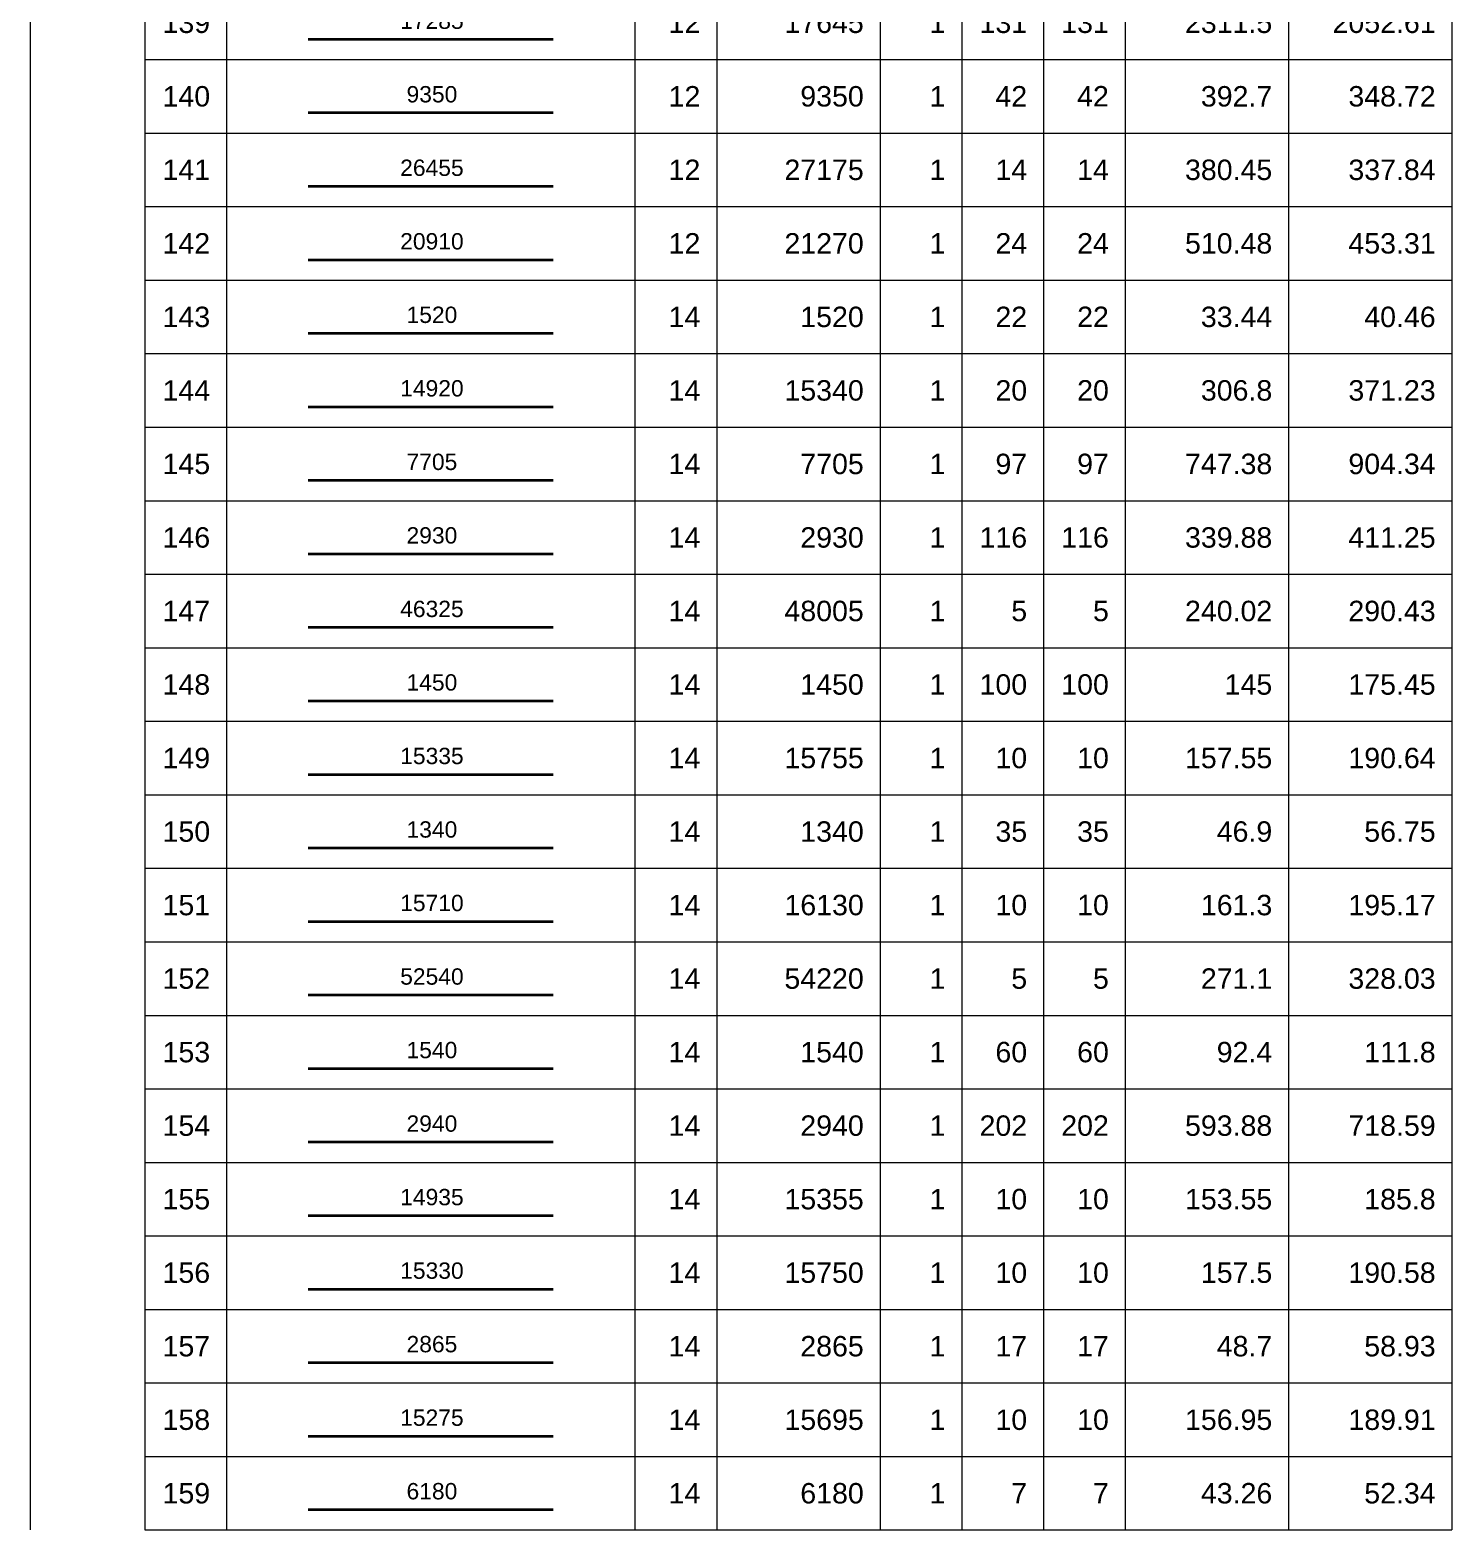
# Model space of a CAD drawing. Header units: millimetres. Extents: x -24156 to 1128921, y -12387 to 212709.
# Drawn here: x 1098288 to 1128921, y 28852 to 61168 of the extents above; entities that cross this region are included whole.
import ezdxf
from ezdxf.enums import TextEntityAlignment as Align

# ---------------------------------------------------------------- set-up
doc = ezdxf.new("R2010")
doc.units = ezdxf.units.MM
doc.header["$MEASUREMENT"] = 0
for name, color, linetype, lineweight in [('kata_net khung', 3, 'Continuous', 20), ('kata_text', 7, 'Continuous', 30), ('kata_thep chu', 1, 'Continuous', 35), ('NDC_FRAME', 7, 'Continuous', 20)]:
    doc.layers.add(name, color=color, linetype=linetype, lineweight=lineweight)
doc.styles.add('kata_text', font='arial.ttf', dxfattribs={"width": 0.8})

# ---------------------------------------------------------------- blocks, each defined once
blk = doc.blocks.new('dang01')
at = {"layer": 'kata_net khung'}
for p, q in [((0, 0), (0, -900)), ((1405, 0), (1405, -900)), ((2405, 0), (2405, -900)), ((7405, 0), (7405, -900)), ((8405, 0), (8405, -900)), ((10405, 0), (10405, -900)), ((11405, 0), (11405, -900)), ((12405, 0), (12405, -900)), ((13405, 0), (13405, -900)), ((15405, 0), (15405, -900)), ((17405, 0), (17405, -900)), ((1405, -900), (17405, -900))]:
    blk.add_line(p, q, dxfattribs=at)
at = {"layer": 'kata_thep chu'}
blk.add_line((3405, -650), (6405, -650), dxfattribs=at)
at = {"layer": 'kata_text', "style": 'kata_text'}
for p in [(2205, -450), (8205, -450), (10205, -450), (11205, -450), (12205, -450), (13205, -450), (15205, -450), (17205, -450)]:
    blk.add_attdef('D03', text='', height=250, dxfattribs=at).set_placement(p, align=Align.MIDDLE_RIGHT)
blk.add_attdef('00000000', text='', height=200, dxfattribs=at).set_placement((4920, -425), align=Align.MIDDLE_CENTER)

msp = doc.modelspace()

# ---------------------------------------------------------------- block references
at = {"layer": 'NDC_FRAME', "ltscale": 200}
ref = msp.add_blockref('dang01', (1098287.9, 62115.8), dxfattribs=dict(at, xscale=1.759999999999996, yscale=1.759999999999996, zscale=1.759999999999996))
ref.add_attrib('D03', '139', dxfattribs={"layer": 'kata_text', "height": 440, "style": 'kata_text'}).set_placement((1102169.2, 61323.8), align=Align.MIDDLE_RIGHT)
ref.add_attrib('00000000', '17285', dxfattribs={"layer": 'kata_text', "height": 352, "style": 'kata_text'}).set_placement((1106946.4, 61368.2), align=Align.MIDDLE_CENTER)
ref.add_attrib('D03', '12', dxfattribs={"layer": 'kata_text', "height": 440, "style": 'kata_text'}).set_placement((1112729.2, 61323.8), align=Align.MIDDLE_RIGHT)
ref.add_attrib('D03', '17645', dxfattribs={"layer": 'kata_text', "height": 440, "style": 'kata_text'}).set_placement((1116249.2, 61323.8), align=Align.MIDDLE_RIGHT)
ref.add_attrib('D03', '1', dxfattribs={"layer": 'kata_text', "height": 440, "style": 'kata_text'}).set_placement((1118009.2, 61323.8), align=Align.MIDDLE_RIGHT)
ref.add_attrib('D03', '131', dxfattribs={"layer": 'kata_text', "height": 440, "style": 'kata_text'}).set_placement((1119769.2, 61323.8), align=Align.MIDDLE_RIGHT)
ref.add_attrib('D03', '131', dxfattribs={"layer": 'kata_text', "height": 440, "style": 'kata_text'}).set_placement((1121529.2, 61324.4), align=Align.MIDDLE_RIGHT)
ref.add_attrib('D03', '2311.5', dxfattribs={"layer": 'kata_text', "height": 440, "style": 'kata_text'}).set_placement((1125049.2, 61323.8), align=Align.MIDDLE_RIGHT)
ref.add_attrib('D03', '2052.61', dxfattribs={"layer": 'kata_text', "height": 440, "style": 'kata_text'}).set_placement((1128569.2, 61323.8), align=Align.MIDDLE_RIGHT)
ref = msp.add_blockref('dang01', (1098287.9, 60531.8), dxfattribs=dict(at, xscale=1.759999999999996, yscale=1.759999999999996, zscale=1.759999999999996))
ref.add_attrib('D03', '140', dxfattribs={"layer": 'kata_text', "height": 440, "style": 'kata_text'}).set_placement((1102169.2, 59739.8), align=Align.MIDDLE_RIGHT)
ref.add_attrib('00000000', '9350', dxfattribs={"layer": 'kata_text', "height": 352, "style": 'kata_text'}).set_placement((1106946.4, 59784.2), align=Align.MIDDLE_CENTER)
ref.add_attrib('D03', '12', dxfattribs={"layer": 'kata_text', "height": 440, "style": 'kata_text'}).set_placement((1112729.2, 59739.8), align=Align.MIDDLE_RIGHT)
ref.add_attrib('D03', '9350', dxfattribs={"layer": 'kata_text', "height": 440, "style": 'kata_text'}).set_placement((1116249.2, 59739.8), align=Align.MIDDLE_RIGHT)
ref.add_attrib('D03', '1', dxfattribs={"layer": 'kata_text', "height": 440, "style": 'kata_text'}).set_placement((1118009.2, 59739.8), align=Align.MIDDLE_RIGHT)
ref.add_attrib('D03', '42', dxfattribs={"layer": 'kata_text', "height": 440, "style": 'kata_text'}).set_placement((1119769.2, 59739.8), align=Align.MIDDLE_RIGHT)
ref.add_attrib('D03', '42', dxfattribs={"layer": 'kata_text', "height": 440, "style": 'kata_text'}).set_placement((1121529.2, 59740.4), align=Align.MIDDLE_RIGHT)
ref.add_attrib('D03', '392.7', dxfattribs={"layer": 'kata_text', "height": 440, "style": 'kata_text'}).set_placement((1125049.2, 59739.8), align=Align.MIDDLE_RIGHT)
ref.add_attrib('D03', '348.72', dxfattribs={"layer": 'kata_text', "height": 440, "style": 'kata_text'}).set_placement((1128569.2, 59739.8), align=Align.MIDDLE_RIGHT)
ref = msp.add_blockref('dang01', (1098287.9, 58947.8), dxfattribs=dict(at, xscale=1.759999999999996, yscale=1.759999999999996, zscale=1.759999999999996))
ref.add_attrib('D03', '141', dxfattribs={"layer": 'kata_text', "height": 440, "style": 'kata_text'}).set_placement((1102169.2, 58155.8), align=Align.MIDDLE_RIGHT)
ref.add_attrib('00000000', '26455', dxfattribs={"layer": 'kata_text', "height": 352, "style": 'kata_text'}).set_placement((1106946.4, 58200.2), align=Align.MIDDLE_CENTER)
ref.add_attrib('D03', '12', dxfattribs={"layer": 'kata_text', "height": 440, "style": 'kata_text'}).set_placement((1112729.2, 58155.8), align=Align.MIDDLE_RIGHT)
ref.add_attrib('D03', '27175', dxfattribs={"layer": 'kata_text', "height": 440, "style": 'kata_text'}).set_placement((1116249.2, 58155.8), align=Align.MIDDLE_RIGHT)
ref.add_attrib('D03', '1', dxfattribs={"layer": 'kata_text', "height": 440, "style": 'kata_text'}).set_placement((1118009.2, 58155.8), align=Align.MIDDLE_RIGHT)
ref.add_attrib('D03', '14', dxfattribs={"layer": 'kata_text', "height": 440, "style": 'kata_text'}).set_placement((1119769.2, 58155.8), align=Align.MIDDLE_RIGHT)
ref.add_attrib('D03', '14', dxfattribs={"layer": 'kata_text', "height": 440, "style": 'kata_text'}).set_placement((1121529.2, 58156.4), align=Align.MIDDLE_RIGHT)
ref.add_attrib('D03', '380.45', dxfattribs={"layer": 'kata_text', "height": 440, "style": 'kata_text'}).set_placement((1125049.2, 58155.8), align=Align.MIDDLE_RIGHT)
ref.add_attrib('D03', '337.84', dxfattribs={"layer": 'kata_text', "height": 440, "style": 'kata_text'}).set_placement((1128569.2, 58155.8), align=Align.MIDDLE_RIGHT)
ref = msp.add_blockref('dang01', (1098287.9, 57363.8), dxfattribs=dict(at, xscale=1.759999999999996, yscale=1.759999999999996, zscale=1.759999999999996))
ref.add_attrib('D03', '142', dxfattribs={"layer": 'kata_text', "height": 440, "style": 'kata_text'}).set_placement((1102169.2, 56571.8), align=Align.MIDDLE_RIGHT)
ref.add_attrib('00000000', '20910', dxfattribs={"layer": 'kata_text', "height": 352, "style": 'kata_text'}).set_placement((1106946.4, 56616.2), align=Align.MIDDLE_CENTER)
ref.add_attrib('D03', '12', dxfattribs={"layer": 'kata_text', "height": 440, "style": 'kata_text'}).set_placement((1112729.2, 56571.8), align=Align.MIDDLE_RIGHT)
ref.add_attrib('D03', '21270', dxfattribs={"layer": 'kata_text', "height": 440, "style": 'kata_text'}).set_placement((1116249.2, 56571.8), align=Align.MIDDLE_RIGHT)
ref.add_attrib('D03', '1', dxfattribs={"layer": 'kata_text', "height": 440, "style": 'kata_text'}).set_placement((1118009.2, 56571.8), align=Align.MIDDLE_RIGHT)
ref.add_attrib('D03', '24', dxfattribs={"layer": 'kata_text', "height": 440, "style": 'kata_text'}).set_placement((1119769.2, 56571.8), align=Align.MIDDLE_RIGHT)
ref.add_attrib('D03', '24', dxfattribs={"layer": 'kata_text', "height": 440, "style": 'kata_text'}).set_placement((1121529.2, 56572.4), align=Align.MIDDLE_RIGHT)
ref.add_attrib('D03', '510.48', dxfattribs={"layer": 'kata_text', "height": 440, "style": 'kata_text'}).set_placement((1125049.2, 56571.8), align=Align.MIDDLE_RIGHT)
ref.add_attrib('D03', '453.31', dxfattribs={"layer": 'kata_text', "height": 440, "style": 'kata_text'}).set_placement((1128569.2, 56571.8), align=Align.MIDDLE_RIGHT)
ref = msp.add_blockref('dang01', (1098287.9, 55779.8), dxfattribs=dict(at, xscale=1.759999999999996, yscale=1.759999999999996, zscale=1.759999999999996))
ref.add_attrib('D03', '143', dxfattribs={"layer": 'kata_text', "height": 440, "style": 'kata_text'}).set_placement((1102169.2, 54987.8), align=Align.MIDDLE_RIGHT)
ref.add_attrib('00000000', '1520', dxfattribs={"layer": 'kata_text', "height": 352, "style": 'kata_text'}).set_placement((1106946.4, 55032.2), align=Align.MIDDLE_CENTER)
ref.add_attrib('D03', '14', dxfattribs={"layer": 'kata_text', "height": 440, "style": 'kata_text'}).set_placement((1112729.2, 54987.8), align=Align.MIDDLE_RIGHT)
ref.add_attrib('D03', '1520', dxfattribs={"layer": 'kata_text', "height": 440, "style": 'kata_text'}).set_placement((1116249.2, 54987.8), align=Align.MIDDLE_RIGHT)
ref.add_attrib('D03', '1', dxfattribs={"layer": 'kata_text', "height": 440, "style": 'kata_text'}).set_placement((1118009.2, 54987.8), align=Align.MIDDLE_RIGHT)
ref.add_attrib('D03', '22', dxfattribs={"layer": 'kata_text', "height": 440, "style": 'kata_text'}).set_placement((1119769.2, 54987.8), align=Align.MIDDLE_RIGHT)
ref.add_attrib('D03', '22', dxfattribs={"layer": 'kata_text', "height": 440, "style": 'kata_text'}).set_placement((1121529.2, 54988.4), align=Align.MIDDLE_RIGHT)
ref.add_attrib('D03', '33.44', dxfattribs={"layer": 'kata_text', "height": 440, "style": 'kata_text'}).set_placement((1125049.2, 54987.8), align=Align.MIDDLE_RIGHT)
ref.add_attrib('D03', '40.46', dxfattribs={"layer": 'kata_text', "height": 440, "style": 'kata_text'}).set_placement((1128569.2, 54987.8), align=Align.MIDDLE_RIGHT)
ref = msp.add_blockref('dang01', (1098287.9, 54195.8), dxfattribs=dict(at, xscale=1.759999999999996, yscale=1.759999999999996, zscale=1.759999999999996))
ref.add_attrib('D03', '144', dxfattribs={"layer": 'kata_text', "height": 440, "style": 'kata_text'}).set_placement((1102169.2, 53403.8), align=Align.MIDDLE_RIGHT)
ref.add_attrib('00000000', '14920', dxfattribs={"layer": 'kata_text', "height": 352, "style": 'kata_text'}).set_placement((1106946.4, 53448.2), align=Align.MIDDLE_CENTER)
ref.add_attrib('D03', '14', dxfattribs={"layer": 'kata_text', "height": 440, "style": 'kata_text'}).set_placement((1112729.2, 53403.8), align=Align.MIDDLE_RIGHT)
ref.add_attrib('D03', '15340', dxfattribs={"layer": 'kata_text', "height": 440, "style": 'kata_text'}).set_placement((1116249.2, 53403.8), align=Align.MIDDLE_RIGHT)
ref.add_attrib('D03', '1', dxfattribs={"layer": 'kata_text', "height": 440, "style": 'kata_text'}).set_placement((1118009.2, 53403.8), align=Align.MIDDLE_RIGHT)
ref.add_attrib('D03', '20', dxfattribs={"layer": 'kata_text', "height": 440, "style": 'kata_text'}).set_placement((1119769.2, 53403.8), align=Align.MIDDLE_RIGHT)
ref.add_attrib('D03', '20', dxfattribs={"layer": 'kata_text', "height": 440, "style": 'kata_text'}).set_placement((1121529.2, 53404.4), align=Align.MIDDLE_RIGHT)
ref.add_attrib('D03', '306.8', dxfattribs={"layer": 'kata_text', "height": 440, "style": 'kata_text'}).set_placement((1125049.2, 53403.8), align=Align.MIDDLE_RIGHT)
ref.add_attrib('D03', '371.23', dxfattribs={"layer": 'kata_text', "height": 440, "style": 'kata_text'}).set_placement((1128569.2, 53403.8), align=Align.MIDDLE_RIGHT)
ref = msp.add_blockref('dang01', (1098287.9, 52611.8), dxfattribs=dict(at, xscale=1.759999999999996, yscale=1.759999999999996, zscale=1.759999999999996))
ref.add_attrib('D03', '145', dxfattribs={"layer": 'kata_text', "height": 440, "style": 'kata_text'}).set_placement((1102169.2, 51819.8), align=Align.MIDDLE_RIGHT)
ref.add_attrib('00000000', '7705', dxfattribs={"layer": 'kata_text', "height": 352, "style": 'kata_text'}).set_placement((1106946.4, 51864.2), align=Align.MIDDLE_CENTER)
ref.add_attrib('D03', '14', dxfattribs={"layer": 'kata_text', "height": 440, "style": 'kata_text'}).set_placement((1112729.2, 51819.8), align=Align.MIDDLE_RIGHT)
ref.add_attrib('D03', '7705', dxfattribs={"layer": 'kata_text', "height": 440, "style": 'kata_text'}).set_placement((1116249.2, 51819.8), align=Align.MIDDLE_RIGHT)
ref.add_attrib('D03', '1', dxfattribs={"layer": 'kata_text', "height": 440, "style": 'kata_text'}).set_placement((1118009.2, 51819.8), align=Align.MIDDLE_RIGHT)
ref.add_attrib('D03', '97', dxfattribs={"layer": 'kata_text', "height": 440, "style": 'kata_text'}).set_placement((1119769.2, 51819.8), align=Align.MIDDLE_RIGHT)
ref.add_attrib('D03', '97', dxfattribs={"layer": 'kata_text', "height": 440, "style": 'kata_text'}).set_placement((1121529.2, 51820.4), align=Align.MIDDLE_RIGHT)
ref.add_attrib('D03', '747.38', dxfattribs={"layer": 'kata_text', "height": 440, "style": 'kata_text'}).set_placement((1125049.2, 51819.8), align=Align.MIDDLE_RIGHT)
ref.add_attrib('D03', '904.34', dxfattribs={"layer": 'kata_text', "height": 440, "style": 'kata_text'}).set_placement((1128569.2, 51819.8), align=Align.MIDDLE_RIGHT)
ref = msp.add_blockref('dang01', (1098287.9, 51027.8), dxfattribs=dict(at, xscale=1.759999999999996, yscale=1.759999999999996, zscale=1.759999999999996))
ref.add_attrib('D03', '146', dxfattribs={"layer": 'kata_text', "height": 440, "style": 'kata_text'}).set_placement((1102169.2, 50235.8), align=Align.MIDDLE_RIGHT)
ref.add_attrib('00000000', '2930', dxfattribs={"layer": 'kata_text', "height": 352, "style": 'kata_text'}).set_placement((1106946.4, 50280.2), align=Align.MIDDLE_CENTER)
ref.add_attrib('D03', '14', dxfattribs={"layer": 'kata_text', "height": 440, "style": 'kata_text'}).set_placement((1112729.2, 50235.8), align=Align.MIDDLE_RIGHT)
ref.add_attrib('D03', '2930', dxfattribs={"layer": 'kata_text', "height": 440, "style": 'kata_text'}).set_placement((1116249.2, 50235.8), align=Align.MIDDLE_RIGHT)
ref.add_attrib('D03', '1', dxfattribs={"layer": 'kata_text', "height": 440, "style": 'kata_text'}).set_placement((1118009.2, 50235.8), align=Align.MIDDLE_RIGHT)
ref.add_attrib('D03', '116', dxfattribs={"layer": 'kata_text', "height": 440, "style": 'kata_text'}).set_placement((1119769.2, 50235.8), align=Align.MIDDLE_RIGHT)
ref.add_attrib('D03', '116', dxfattribs={"layer": 'kata_text', "height": 440, "style": 'kata_text'}).set_placement((1121529.2, 50236.4), align=Align.MIDDLE_RIGHT)
ref.add_attrib('D03', '339.88', dxfattribs={"layer": 'kata_text', "height": 440, "style": 'kata_text'}).set_placement((1125049.2, 50235.8), align=Align.MIDDLE_RIGHT)
ref.add_attrib('D03', '411.25', dxfattribs={"layer": 'kata_text', "height": 440, "style": 'kata_text'}).set_placement((1128569.2, 50235.8), align=Align.MIDDLE_RIGHT)
ref = msp.add_blockref('dang01', (1098287.9, 49443.8), dxfattribs=dict(at, xscale=1.759999999999996, yscale=1.759999999999996, zscale=1.759999999999996))
ref.add_attrib('D03', '147', dxfattribs={"layer": 'kata_text', "height": 440, "style": 'kata_text'}).set_placement((1102169.2, 48651.8), align=Align.MIDDLE_RIGHT)
ref.add_attrib('00000000', '46325', dxfattribs={"layer": 'kata_text', "height": 352, "style": 'kata_text'}).set_placement((1106946.4, 48696.2), align=Align.MIDDLE_CENTER)
ref.add_attrib('D03', '14', dxfattribs={"layer": 'kata_text', "height": 440, "style": 'kata_text'}).set_placement((1112729.2, 48651.8), align=Align.MIDDLE_RIGHT)
ref.add_attrib('D03', '48005', dxfattribs={"layer": 'kata_text', "height": 440, "style": 'kata_text'}).set_placement((1116249.2, 48651.8), align=Align.MIDDLE_RIGHT)
ref.add_attrib('D03', '1', dxfattribs={"layer": 'kata_text', "height": 440, "style": 'kata_text'}).set_placement((1118009.2, 48651.8), align=Align.MIDDLE_RIGHT)
ref.add_attrib('D03', '5', dxfattribs={"layer": 'kata_text', "height": 440, "style": 'kata_text'}).set_placement((1119769.2, 48651.8), align=Align.MIDDLE_RIGHT)
ref.add_attrib('D03', '5', dxfattribs={"layer": 'kata_text', "height": 440, "style": 'kata_text'}).set_placement((1121529.2, 48652.4), align=Align.MIDDLE_RIGHT)
ref.add_attrib('D03', '240.02', dxfattribs={"layer": 'kata_text', "height": 440, "style": 'kata_text'}).set_placement((1125049.2, 48651.8), align=Align.MIDDLE_RIGHT)
ref.add_attrib('D03', '290.43', dxfattribs={"layer": 'kata_text', "height": 440, "style": 'kata_text'}).set_placement((1128569.2, 48651.8), align=Align.MIDDLE_RIGHT)
ref = msp.add_blockref('dang01', (1098287.9, 47859.8), dxfattribs=dict(at, xscale=1.759999999999996, yscale=1.759999999999996, zscale=1.759999999999996))
ref.add_attrib('D03', '148', dxfattribs={"layer": 'kata_text', "height": 440, "style": 'kata_text'}).set_placement((1102169.2, 47067.8), align=Align.MIDDLE_RIGHT)
ref.add_attrib('00000000', '1450', dxfattribs={"layer": 'kata_text', "height": 352, "style": 'kata_text'}).set_placement((1106946.4, 47112.2), align=Align.MIDDLE_CENTER)
ref.add_attrib('D03', '14', dxfattribs={"layer": 'kata_text', "height": 440, "style": 'kata_text'}).set_placement((1112729.2, 47067.8), align=Align.MIDDLE_RIGHT)
ref.add_attrib('D03', '1450', dxfattribs={"layer": 'kata_text', "height": 440, "style": 'kata_text'}).set_placement((1116249.2, 47067.8), align=Align.MIDDLE_RIGHT)
ref.add_attrib('D03', '1', dxfattribs={"layer": 'kata_text', "height": 440, "style": 'kata_text'}).set_placement((1118009.2, 47067.8), align=Align.MIDDLE_RIGHT)
ref.add_attrib('D03', '100', dxfattribs={"layer": 'kata_text', "height": 440, "style": 'kata_text'}).set_placement((1119769.2, 47067.8), align=Align.MIDDLE_RIGHT)
ref.add_attrib('D03', '100', dxfattribs={"layer": 'kata_text', "height": 440, "style": 'kata_text'}).set_placement((1121529.2, 47068.4), align=Align.MIDDLE_RIGHT)
ref.add_attrib('D03', '145', dxfattribs={"layer": 'kata_text', "height": 440, "style": 'kata_text'}).set_placement((1125049.2, 47067.8), align=Align.MIDDLE_RIGHT)
ref.add_attrib('D03', '175.45', dxfattribs={"layer": 'kata_text', "height": 440, "style": 'kata_text'}).set_placement((1128569.2, 47067.8), align=Align.MIDDLE_RIGHT)
ref = msp.add_blockref('dang01', (1098287.9, 46275.8), dxfattribs=dict(at, xscale=1.759999999999996, yscale=1.759999999999996, zscale=1.759999999999996))
ref.add_attrib('D03', '149', dxfattribs={"layer": 'kata_text', "height": 440, "style": 'kata_text'}).set_placement((1102169.2, 45483.8), align=Align.MIDDLE_RIGHT)
ref.add_attrib('00000000', '15335', dxfattribs={"layer": 'kata_text', "height": 352, "style": 'kata_text'}).set_placement((1106946.4, 45528.2), align=Align.MIDDLE_CENTER)
ref.add_attrib('D03', '14', dxfattribs={"layer": 'kata_text', "height": 440, "style": 'kata_text'}).set_placement((1112729.2, 45483.8), align=Align.MIDDLE_RIGHT)
ref.add_attrib('D03', '15755', dxfattribs={"layer": 'kata_text', "height": 440, "style": 'kata_text'}).set_placement((1116249.2, 45483.8), align=Align.MIDDLE_RIGHT)
ref.add_attrib('D03', '1', dxfattribs={"layer": 'kata_text', "height": 440, "style": 'kata_text'}).set_placement((1118009.2, 45483.8), align=Align.MIDDLE_RIGHT)
ref.add_attrib('D03', '10', dxfattribs={"layer": 'kata_text', "height": 440, "style": 'kata_text'}).set_placement((1119769.2, 45483.8), align=Align.MIDDLE_RIGHT)
ref.add_attrib('D03', '10', dxfattribs={"layer": 'kata_text', "height": 440, "style": 'kata_text'}).set_placement((1121529.2, 45484.4), align=Align.MIDDLE_RIGHT)
ref.add_attrib('D03', '157.55', dxfattribs={"layer": 'kata_text', "height": 440, "style": 'kata_text'}).set_placement((1125049.2, 45483.8), align=Align.MIDDLE_RIGHT)
ref.add_attrib('D03', '190.64', dxfattribs={"layer": 'kata_text', "height": 440, "style": 'kata_text'}).set_placement((1128569.2, 45483.8), align=Align.MIDDLE_RIGHT)
ref = msp.add_blockref('dang01', (1098287.9, 44691.8), dxfattribs=dict(at, xscale=1.759999999999996, yscale=1.759999999999996, zscale=1.759999999999996))
ref.add_attrib('D03', '150', dxfattribs={"layer": 'kata_text', "height": 440, "style": 'kata_text'}).set_placement((1102169.2, 43899.8), align=Align.MIDDLE_RIGHT)
ref.add_attrib('00000000', '1340', dxfattribs={"layer": 'kata_text', "height": 352, "style": 'kata_text'}).set_placement((1106946.4, 43944.2), align=Align.MIDDLE_CENTER)
ref.add_attrib('D03', '14', dxfattribs={"layer": 'kata_text', "height": 440, "style": 'kata_text'}).set_placement((1112729.2, 43899.8), align=Align.MIDDLE_RIGHT)
ref.add_attrib('D03', '1340', dxfattribs={"layer": 'kata_text', "height": 440, "style": 'kata_text'}).set_placement((1116249.2, 43899.8), align=Align.MIDDLE_RIGHT)
ref.add_attrib('D03', '1', dxfattribs={"layer": 'kata_text', "height": 440, "style": 'kata_text'}).set_placement((1118009.2, 43899.8), align=Align.MIDDLE_RIGHT)
ref.add_attrib('D03', '35', dxfattribs={"layer": 'kata_text', "height": 440, "style": 'kata_text'}).set_placement((1119769.2, 43899.8), align=Align.MIDDLE_RIGHT)
ref.add_attrib('D03', '35', dxfattribs={"layer": 'kata_text', "height": 440, "style": 'kata_text'}).set_placement((1121529.2, 43900.4), align=Align.MIDDLE_RIGHT)
ref.add_attrib('D03', '46.9', dxfattribs={"layer": 'kata_text', "height": 440, "style": 'kata_text'}).set_placement((1125049.2, 43899.8), align=Align.MIDDLE_RIGHT)
ref.add_attrib('D03', '56.75', dxfattribs={"layer": 'kata_text', "height": 440, "style": 'kata_text'}).set_placement((1128569.2, 43899.8), align=Align.MIDDLE_RIGHT)
ref = msp.add_blockref('dang01', (1098287.9, 43107.8), dxfattribs=dict(at, xscale=1.759999999999996, yscale=1.759999999999996, zscale=1.759999999999996))
ref.add_attrib('D03', '151', dxfattribs={"layer": 'kata_text', "height": 440, "style": 'kata_text'}).set_placement((1102169.2, 42315.8), align=Align.MIDDLE_RIGHT)
ref.add_attrib('00000000', '15710', dxfattribs={"layer": 'kata_text', "height": 352, "style": 'kata_text'}).set_placement((1106946.4, 42360.2), align=Align.MIDDLE_CENTER)
ref.add_attrib('D03', '14', dxfattribs={"layer": 'kata_text', "height": 440, "style": 'kata_text'}).set_placement((1112729.2, 42315.8), align=Align.MIDDLE_RIGHT)
ref.add_attrib('D03', '16130', dxfattribs={"layer": 'kata_text', "height": 440, "style": 'kata_text'}).set_placement((1116249.2, 42315.8), align=Align.MIDDLE_RIGHT)
ref.add_attrib('D03', '1', dxfattribs={"layer": 'kata_text', "height": 440, "style": 'kata_text'}).set_placement((1118009.2, 42315.8), align=Align.MIDDLE_RIGHT)
ref.add_attrib('D03', '10', dxfattribs={"layer": 'kata_text', "height": 440, "style": 'kata_text'}).set_placement((1119769.2, 42315.8), align=Align.MIDDLE_RIGHT)
ref.add_attrib('D03', '10', dxfattribs={"layer": 'kata_text', "height": 440, "style": 'kata_text'}).set_placement((1121529.2, 42316.4), align=Align.MIDDLE_RIGHT)
ref.add_attrib('D03', '161.3', dxfattribs={"layer": 'kata_text', "height": 440, "style": 'kata_text'}).set_placement((1125049.2, 42315.8), align=Align.MIDDLE_RIGHT)
ref.add_attrib('D03', '195.17', dxfattribs={"layer": 'kata_text', "height": 440, "style": 'kata_text'}).set_placement((1128569.2, 42315.8), align=Align.MIDDLE_RIGHT)
ref = msp.add_blockref('dang01', (1098287.9, 41523.8), dxfattribs=dict(at, xscale=1.759999999999996, yscale=1.759999999999996, zscale=1.759999999999996))
ref.add_attrib('D03', '152', dxfattribs={"layer": 'kata_text', "height": 440, "style": 'kata_text'}).set_placement((1102169.2, 40731.8), align=Align.MIDDLE_RIGHT)
ref.add_attrib('00000000', '52540', dxfattribs={"layer": 'kata_text', "height": 352, "style": 'kata_text'}).set_placement((1106946.4, 40776.2), align=Align.MIDDLE_CENTER)
ref.add_attrib('D03', '14', dxfattribs={"layer": 'kata_text', "height": 440, "style": 'kata_text'}).set_placement((1112729.2, 40731.8), align=Align.MIDDLE_RIGHT)
ref.add_attrib('D03', '54220', dxfattribs={"layer": 'kata_text', "height": 440, "style": 'kata_text'}).set_placement((1116249.2, 40731.8), align=Align.MIDDLE_RIGHT)
ref.add_attrib('D03', '1', dxfattribs={"layer": 'kata_text', "height": 440, "style": 'kata_text'}).set_placement((1118009.2, 40731.8), align=Align.MIDDLE_RIGHT)
ref.add_attrib('D03', '5', dxfattribs={"layer": 'kata_text', "height": 440, "style": 'kata_text'}).set_placement((1119769.2, 40731.8), align=Align.MIDDLE_RIGHT)
ref.add_attrib('D03', '5', dxfattribs={"layer": 'kata_text', "height": 440, "style": 'kata_text'}).set_placement((1121529.2, 40732.4), align=Align.MIDDLE_RIGHT)
ref.add_attrib('D03', '271.1', dxfattribs={"layer": 'kata_text', "height": 440, "style": 'kata_text'}).set_placement((1125049.2, 40731.8), align=Align.MIDDLE_RIGHT)
ref.add_attrib('D03', '328.03', dxfattribs={"layer": 'kata_text', "height": 440, "style": 'kata_text'}).set_placement((1128569.2, 40731.8), align=Align.MIDDLE_RIGHT)
ref = msp.add_blockref('dang01', (1098287.9, 39939.8), dxfattribs=dict(at, xscale=1.759999999999996, yscale=1.759999999999996, zscale=1.759999999999996))
ref.add_attrib('D03', '153', dxfattribs={"layer": 'kata_text', "height": 440, "style": 'kata_text'}).set_placement((1102169.2, 39147.8), align=Align.MIDDLE_RIGHT)
ref.add_attrib('00000000', '1540', dxfattribs={"layer": 'kata_text', "height": 352, "style": 'kata_text'}).set_placement((1106946.4, 39192.2), align=Align.MIDDLE_CENTER)
ref.add_attrib('D03', '14', dxfattribs={"layer": 'kata_text', "height": 440, "style": 'kata_text'}).set_placement((1112729.2, 39147.8), align=Align.MIDDLE_RIGHT)
ref.add_attrib('D03', '1540', dxfattribs={"layer": 'kata_text', "height": 440, "style": 'kata_text'}).set_placement((1116249.2, 39147.8), align=Align.MIDDLE_RIGHT)
ref.add_attrib('D03', '1', dxfattribs={"layer": 'kata_text', "height": 440, "style": 'kata_text'}).set_placement((1118009.2, 39147.8), align=Align.MIDDLE_RIGHT)
ref.add_attrib('D03', '60', dxfattribs={"layer": 'kata_text', "height": 440, "style": 'kata_text'}).set_placement((1119769.2, 39147.8), align=Align.MIDDLE_RIGHT)
ref.add_attrib('D03', '60', dxfattribs={"layer": 'kata_text', "height": 440, "style": 'kata_text'}).set_placement((1121529.2, 39148.4), align=Align.MIDDLE_RIGHT)
ref.add_attrib('D03', '92.4', dxfattribs={"layer": 'kata_text', "height": 440, "style": 'kata_text'}).set_placement((1125049.2, 39147.8), align=Align.MIDDLE_RIGHT)
ref.add_attrib('D03', '111.8', dxfattribs={"layer": 'kata_text', "height": 440, "style": 'kata_text'}).set_placement((1128569.2, 39147.8), align=Align.MIDDLE_RIGHT)
ref = msp.add_blockref('dang01', (1098287.9, 38355.8), dxfattribs=dict(at, xscale=1.759999999999996, yscale=1.759999999999996, zscale=1.759999999999996))
ref.add_attrib('D03', '154', dxfattribs={"layer": 'kata_text', "height": 440, "style": 'kata_text'}).set_placement((1102169.2, 37563.8), align=Align.MIDDLE_RIGHT)
ref.add_attrib('00000000', '2940', dxfattribs={"layer": 'kata_text', "height": 352, "style": 'kata_text'}).set_placement((1106946.4, 37608.2), align=Align.MIDDLE_CENTER)
ref.add_attrib('D03', '14', dxfattribs={"layer": 'kata_text', "height": 440, "style": 'kata_text'}).set_placement((1112729.2, 37563.8), align=Align.MIDDLE_RIGHT)
ref.add_attrib('D03', '2940', dxfattribs={"layer": 'kata_text', "height": 440, "style": 'kata_text'}).set_placement((1116249.2, 37563.8), align=Align.MIDDLE_RIGHT)
ref.add_attrib('D03', '1', dxfattribs={"layer": 'kata_text', "height": 440, "style": 'kata_text'}).set_placement((1118009.2, 37563.8), align=Align.MIDDLE_RIGHT)
ref.add_attrib('D03', '202', dxfattribs={"layer": 'kata_text', "height": 440, "style": 'kata_text'}).set_placement((1119769.2, 37563.8), align=Align.MIDDLE_RIGHT)
ref.add_attrib('D03', '202', dxfattribs={"layer": 'kata_text', "height": 440, "style": 'kata_text'}).set_placement((1121529.2, 37564.4), align=Align.MIDDLE_RIGHT)
ref.add_attrib('D03', '593.88', dxfattribs={"layer": 'kata_text', "height": 440, "style": 'kata_text'}).set_placement((1125049.2, 37563.8), align=Align.MIDDLE_RIGHT)
ref.add_attrib('D03', '718.59', dxfattribs={"layer": 'kata_text', "height": 440, "style": 'kata_text'}).set_placement((1128569.2, 37563.8), align=Align.MIDDLE_RIGHT)
ref = msp.add_blockref('dang01', (1098287.9, 36771.8), dxfattribs=dict(at, xscale=1.759999999999996, yscale=1.759999999999996, zscale=1.759999999999996))
ref.add_attrib('D03', '155', dxfattribs={"layer": 'kata_text', "height": 440, "style": 'kata_text'}).set_placement((1102169.2, 35979.8), align=Align.MIDDLE_RIGHT)
ref.add_attrib('00000000', '14935', dxfattribs={"layer": 'kata_text', "height": 352, "style": 'kata_text'}).set_placement((1106946.4, 36024.2), align=Align.MIDDLE_CENTER)
ref.add_attrib('D03', '14', dxfattribs={"layer": 'kata_text', "height": 440, "style": 'kata_text'}).set_placement((1112729.2, 35979.8), align=Align.MIDDLE_RIGHT)
ref.add_attrib('D03', '15355', dxfattribs={"layer": 'kata_text', "height": 440, "style": 'kata_text'}).set_placement((1116249.2, 35979.8), align=Align.MIDDLE_RIGHT)
ref.add_attrib('D03', '1', dxfattribs={"layer": 'kata_text', "height": 440, "style": 'kata_text'}).set_placement((1118009.2, 35979.8), align=Align.MIDDLE_RIGHT)
ref.add_attrib('D03', '10', dxfattribs={"layer": 'kata_text', "height": 440, "style": 'kata_text'}).set_placement((1119769.2, 35979.8), align=Align.MIDDLE_RIGHT)
ref.add_attrib('D03', '10', dxfattribs={"layer": 'kata_text', "height": 440, "style": 'kata_text'}).set_placement((1121529.2, 35980.4), align=Align.MIDDLE_RIGHT)
ref.add_attrib('D03', '153.55', dxfattribs={"layer": 'kata_text', "height": 440, "style": 'kata_text'}).set_placement((1125049.2, 35979.8), align=Align.MIDDLE_RIGHT)
ref.add_attrib('D03', '185.8', dxfattribs={"layer": 'kata_text', "height": 440, "style": 'kata_text'}).set_placement((1128569.2, 35979.8), align=Align.MIDDLE_RIGHT)
ref = msp.add_blockref('dang01', (1098287.9, 35187.8), dxfattribs=dict(at, xscale=1.759999999999996, yscale=1.759999999999996, zscale=1.759999999999996))
ref.add_attrib('D03', '156', dxfattribs={"layer": 'kata_text', "height": 440, "style": 'kata_text'}).set_placement((1102169.2, 34395.8), align=Align.MIDDLE_RIGHT)
ref.add_attrib('00000000', '15330', dxfattribs={"layer": 'kata_text', "height": 352, "style": 'kata_text'}).set_placement((1106946.4, 34440.2), align=Align.MIDDLE_CENTER)
ref.add_attrib('D03', '14', dxfattribs={"layer": 'kata_text', "height": 440, "style": 'kata_text'}).set_placement((1112729.2, 34395.8), align=Align.MIDDLE_RIGHT)
ref.add_attrib('D03', '15750', dxfattribs={"layer": 'kata_text', "height": 440, "style": 'kata_text'}).set_placement((1116249.2, 34395.8), align=Align.MIDDLE_RIGHT)
ref.add_attrib('D03', '1', dxfattribs={"layer": 'kata_text', "height": 440, "style": 'kata_text'}).set_placement((1118009.2, 34395.8), align=Align.MIDDLE_RIGHT)
ref.add_attrib('D03', '10', dxfattribs={"layer": 'kata_text', "height": 440, "style": 'kata_text'}).set_placement((1119769.2, 34395.8), align=Align.MIDDLE_RIGHT)
ref.add_attrib('D03', '10', dxfattribs={"layer": 'kata_text', "height": 440, "style": 'kata_text'}).set_placement((1121529.2, 34396.4), align=Align.MIDDLE_RIGHT)
ref.add_attrib('D03', '157.5', dxfattribs={"layer": 'kata_text', "height": 440, "style": 'kata_text'}).set_placement((1125049.2, 34395.8), align=Align.MIDDLE_RIGHT)
ref.add_attrib('D03', '190.58', dxfattribs={"layer": 'kata_text', "height": 440, "style": 'kata_text'}).set_placement((1128569.2, 34395.8), align=Align.MIDDLE_RIGHT)
ref = msp.add_blockref('dang01', (1098287.9, 33603.8), dxfattribs=dict(at, xscale=1.759999999999996, yscale=1.759999999999996, zscale=1.759999999999996))
ref.add_attrib('D03', '157', dxfattribs={"layer": 'kata_text', "height": 440, "style": 'kata_text'}).set_placement((1102169.2, 32811.8), align=Align.MIDDLE_RIGHT)
ref.add_attrib('00000000', '2865', dxfattribs={"layer": 'kata_text', "height": 352, "style": 'kata_text'}).set_placement((1106946.4, 32856.2), align=Align.MIDDLE_CENTER)
ref.add_attrib('D03', '14', dxfattribs={"layer": 'kata_text', "height": 440, "style": 'kata_text'}).set_placement((1112729.2, 32811.8), align=Align.MIDDLE_RIGHT)
ref.add_attrib('D03', '2865', dxfattribs={"layer": 'kata_text', "height": 440, "style": 'kata_text'}).set_placement((1116249.2, 32811.8), align=Align.MIDDLE_RIGHT)
ref.add_attrib('D03', '1', dxfattribs={"layer": 'kata_text', "height": 440, "style": 'kata_text'}).set_placement((1118009.2, 32811.8), align=Align.MIDDLE_RIGHT)
ref.add_attrib('D03', '17', dxfattribs={"layer": 'kata_text', "height": 440, "style": 'kata_text'}).set_placement((1119769.2, 32811.8), align=Align.MIDDLE_RIGHT)
ref.add_attrib('D03', '17', dxfattribs={"layer": 'kata_text', "height": 440, "style": 'kata_text'}).set_placement((1121529.2, 32812.4), align=Align.MIDDLE_RIGHT)
ref.add_attrib('D03', '48.7', dxfattribs={"layer": 'kata_text', "height": 440, "style": 'kata_text'}).set_placement((1125049.2, 32811.8), align=Align.MIDDLE_RIGHT)
ref.add_attrib('D03', '58.93', dxfattribs={"layer": 'kata_text', "height": 440, "style": 'kata_text'}).set_placement((1128569.2, 32811.8), align=Align.MIDDLE_RIGHT)
ref = msp.add_blockref('dang01', (1098287.9, 32019.8), dxfattribs=dict(at, xscale=1.759999999999996, yscale=1.759999999999996, zscale=1.759999999999996))
ref.add_attrib('D03', '158', dxfattribs={"layer": 'kata_text', "height": 440, "style": 'kata_text'}).set_placement((1102169.2, 31227.8), align=Align.MIDDLE_RIGHT)
ref.add_attrib('00000000', '15275', dxfattribs={"layer": 'kata_text', "height": 352, "style": 'kata_text'}).set_placement((1106946.4, 31272.2), align=Align.MIDDLE_CENTER)
ref.add_attrib('D03', '14', dxfattribs={"layer": 'kata_text', "height": 440, "style": 'kata_text'}).set_placement((1112729.2, 31227.8), align=Align.MIDDLE_RIGHT)
ref.add_attrib('D03', '15695', dxfattribs={"layer": 'kata_text', "height": 440, "style": 'kata_text'}).set_placement((1116249.2, 31227.8), align=Align.MIDDLE_RIGHT)
ref.add_attrib('D03', '1', dxfattribs={"layer": 'kata_text', "height": 440, "style": 'kata_text'}).set_placement((1118009.2, 31227.8), align=Align.MIDDLE_RIGHT)
ref.add_attrib('D03', '10', dxfattribs={"layer": 'kata_text', "height": 440, "style": 'kata_text'}).set_placement((1119769.2, 31227.8), align=Align.MIDDLE_RIGHT)
ref.add_attrib('D03', '10', dxfattribs={"layer": 'kata_text', "height": 440, "style": 'kata_text'}).set_placement((1121529.2, 31228.4), align=Align.MIDDLE_RIGHT)
ref.add_attrib('D03', '156.95', dxfattribs={"layer": 'kata_text', "height": 440, "style": 'kata_text'}).set_placement((1125049.2, 31227.8), align=Align.MIDDLE_RIGHT)
ref.add_attrib('D03', '189.91', dxfattribs={"layer": 'kata_text', "height": 440, "style": 'kata_text'}).set_placement((1128569.2, 31227.8), align=Align.MIDDLE_RIGHT)
ref = msp.add_blockref('dang01', (1098287.9, 30435.8), dxfattribs=dict(at, xscale=1.759999999999996, yscale=1.759999999999996, zscale=1.759999999999996))
ref.add_attrib('D03', '159', dxfattribs={"layer": 'kata_text', "height": 440, "style": 'kata_text'}).set_placement((1102169.2, 29643.8), align=Align.MIDDLE_RIGHT)
ref.add_attrib('00000000', '6180', dxfattribs={"layer": 'kata_text', "height": 352, "style": 'kata_text'}).set_placement((1106946.4, 29688.2), align=Align.MIDDLE_CENTER)
ref.add_attrib('D03', '14', dxfattribs={"layer": 'kata_text', "height": 440, "style": 'kata_text'}).set_placement((1112729.2, 29643.8), align=Align.MIDDLE_RIGHT)
ref.add_attrib('D03', '6180', dxfattribs={"layer": 'kata_text', "height": 440, "style": 'kata_text'}).set_placement((1116249.2, 29643.8), align=Align.MIDDLE_RIGHT)
ref.add_attrib('D03', '1', dxfattribs={"layer": 'kata_text', "height": 440, "style": 'kata_text'}).set_placement((1118009.2, 29643.8), align=Align.MIDDLE_RIGHT)
ref.add_attrib('D03', '7', dxfattribs={"layer": 'kata_text', "height": 440, "style": 'kata_text'}).set_placement((1119769.2, 29643.8), align=Align.MIDDLE_RIGHT)
ref.add_attrib('D03', '7', dxfattribs={"layer": 'kata_text', "height": 440, "style": 'kata_text'}).set_placement((1121529.2, 29644.4), align=Align.MIDDLE_RIGHT)
ref.add_attrib('D03', '43.26', dxfattribs={"layer": 'kata_text', "height": 440, "style": 'kata_text'}).set_placement((1125049.2, 29643.8), align=Align.MIDDLE_RIGHT)
ref.add_attrib('D03', '52.34', dxfattribs={"layer": 'kata_text', "height": 440, "style": 'kata_text'}).set_placement((1128569.2, 29643.8), align=Align.MIDDLE_RIGHT)

doc.saveas('drawing.dxf')
